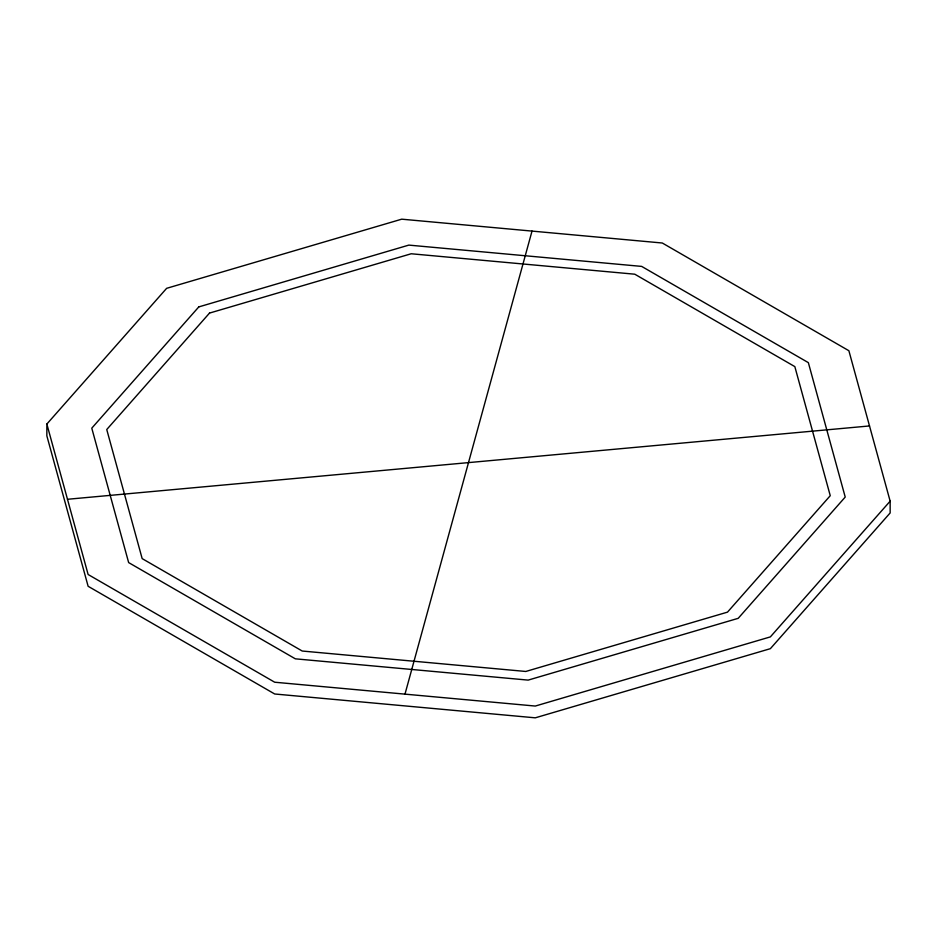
<?xml version="1.0" encoding="UTF-8"?>
<svg xmlns="http://www.w3.org/2000/svg" width="937" height="937" viewBox="0 0 937 937"><rect width="100%" height="100%" fill="white"/><g stroke="black" fill="none" stroke-linecap="round" stroke-linejoin="round"><path stroke-width="1.41" d="M404.983 694.141L532.017 231.088M46.85 424.051L166.634 288.327L401.715 219.176L662.307 243.011L848.875 350.719L890.15 501.166L890.15 512.949L770.366 648.673L535.285 717.824L274.693 693.989L88.125 586.281L46.85 435.834L46.85 424.051L88.125 574.51L274.693 682.218L535.285 706.053L770.366 636.891L890.15 501.166M67.487 499.28L869.513 425.948M198.796 306.903L91.779 428.162L128.65 562.587L295.342 658.828L528.163 680.11L738.204 618.326L845.221 497.067L808.35 362.642L641.658 266.401L408.837 245.107L198.796 306.903M209.513 313.087L106.748 429.533L142.166 558.616L302.218 651.028L525.798 671.466L727.487 612.142L830.252 495.696L794.834 366.613L634.782 274.201L411.202 253.763L209.513 313.087"/></g></svg>
